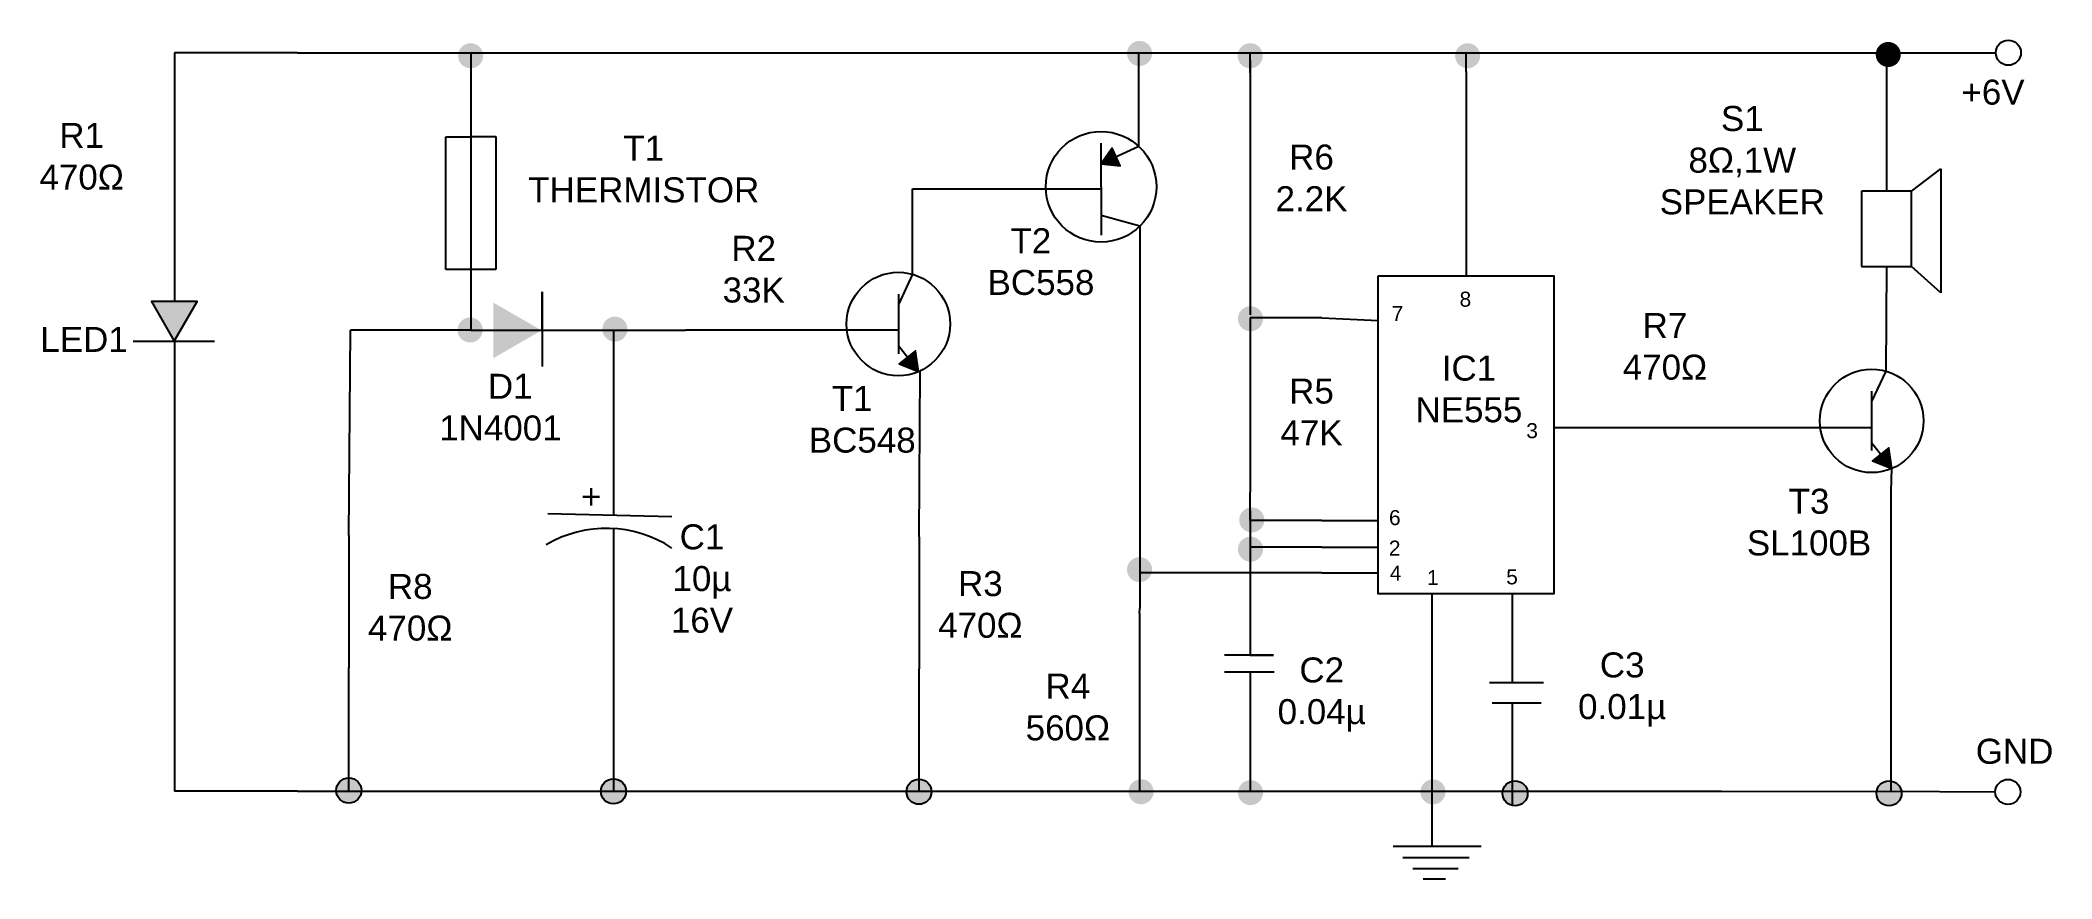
# Model space of a CAD drawing. Header units: inches. Extents: x 8.2 to 48.4, y 0.8 to 17.5.
import ezdxf

# ---------------------------------------------------------------- set-up
doc = ezdxf.new("R2010")
doc.units = ezdxf.units.IN
doc.header["$MEASUREMENT"] = 0
doc.styles.get("Standard").update_dxf_attribs({"font": 'arial.ttf'})
doc.linetypes.add('ZIGZAG', pattern='A,0.0001,-0.2,[131,ltypeshp.shx,S=0.2,R=0,X=-0.2,Y=0],-0.4,[131,ltypeshp.shx,S=0.2,R=180,X=0.2,Y=0],-0.2', length=0.8001)

msp = doc.modelspace()

# ---------------------------------------------------------------- hatches: boundary and pattern name
h = msp.add_hatch(color=7)
h.dxf.hatch_style = 1
h.paths.add_polyline_path([(16.582, 17.213), (17.084, 17.213, 1)])
h.paths.add_polyline_path([(16.833, 17.213), (16.582, 17.213, 0.414214), (16.833, 16.962)])
h.paths.add_polyline_path([(17.084, 17.213), (16.833, 17.213), (16.833, 16.962, 0.414214)])
h = msp.add_hatch(color=7)
h.dxf.hatch_style = 1
h.paths.add_polyline_path([(29.946, 17.259), (30.448, 17.259, 1)])
h.paths.add_polyline_path([(30.197, 17.259), (29.946, 17.259, 0.414214), (30.197, 17.008)])
h.paths.add_polyline_path([(30.448, 17.259), (30.197, 17.259), (30.197, 17.008, 0.414214)])
h = msp.add_hatch(color=7)
h.dxf.hatch_style = 1
h.paths.add_polyline_path([(32.157, 17.213), (32.659, 17.213, 1)])
h.paths.add_polyline_path([(32.408, 17.213), (32.157, 17.213, 0.414214), (32.408, 16.962)])
h.paths.add_polyline_path([(32.659, 17.213), (32.408, 17.213), (32.408, 16.962, 0.414214)])
h = msp.add_hatch(color=7)
h.dxf.hatch_style = 1
h.paths.add_polyline_path([(36.502, 17.213), (37.004, 17.213, 1)])
h.paths.add_polyline_path([(36.753, 17.213), (36.502, 17.213, 0.414214), (36.753, 16.962)])
h.paths.add_polyline_path([(37.004, 17.213), (36.753, 17.213), (36.753, 16.962, 0.414214)])
h = msp.add_hatch(color=7)
h.dxf.hatch_style = 1
h.paths.add_polyline_path([(44.906, 17.239), (45.407, 17.239, 1)])
h.paths.add_polyline_path([(45.156, 17.239), (44.906, 17.239, 0.414214), (45.156, 16.988)])
h.paths.add_polyline_path([(45.407, 17.239), (45.156, 17.239), (45.156, 16.988, 0.414214)])
at = {"true_color": 0xffffff}
h = msp.add_hatch(color=7, dxfattribs=at)
h.dxf.hatch_style = 1
h.paths.add_polyline_path([(29.65, 15.364), (29.428, 15.051), (29.73, 15.19)])
h.paths.add_polyline_path([(29.73, 15.19), (29.428, 15.051), (29.811, 15.015)])
h = msp.add_hatch(color=7, dxfattribs=at)
h.dxf.hatch_style = 1
h.paths.add_polyline_path([(11.37, 12.296), (10.455, 12.296), (10.912, 11.504)])
h = msp.add_hatch(color=7, dxfattribs=at)
h.dxf.hatch_style = 1
h.paths.add_polyline_path([(17.289, 11.166), (18.25, 11.721), (17.289, 12.275)])
h = msp.add_hatch(color=7)
h.dxf.hatch_style = 1
h.paths.add_polyline_path([(32.163, 11.954), (32.665, 11.954, 1)])
h.paths.add_polyline_path([(32.414, 11.954), (32.163, 11.954, 0.414214), (32.414, 11.703)])
h.paths.add_polyline_path([(32.665, 11.954), (32.414, 11.954), (32.414, 11.703, 0.414214)])
h = msp.add_hatch(color=7)
h.dxf.hatch_style = 1
h.paths.add_polyline_path([(16.572, 11.729), (17.074, 11.729, 1)])
h.paths.add_polyline_path([(16.823, 11.729), (16.572, 11.729, 0.414214), (16.823, 11.478)])
h.paths.add_polyline_path([(17.074, 11.729), (16.823, 11.729), (16.823, 11.478, 0.414214)])
h = msp.add_hatch(color=7)
h.dxf.hatch_style = 1
h.paths.add_polyline_path([(19.464, 11.746), (19.966, 11.746, 1)])
h.paths.add_polyline_path([(19.715, 11.746), (19.464, 11.746, 0.414214), (19.715, 11.495)])
h.paths.add_polyline_path([(19.966, 11.746), (19.715, 11.746), (19.715, 11.495, 0.414214)])
h = msp.add_hatch(color=256)
h.dxf.hatch_style = 1
h.paths.add_polyline_path([(25.558, 11.182), (25.394, 11.051), (25.781, 10.9)], flags=17)
h.paths.add_polyline_path([(25.72, 11.312), (25.394, 11.051), (25.784, 10.899)])
h = msp.add_hatch(color=7, dxfattribs=at)
h.dxf.hatch_style = 1
h.paths.add_polyline_path([(25.781, 10.9), (25.558, 11.182), (25.394, 11.051)])
h = msp.add_hatch(color=256)
h.dxf.hatch_style = 1
h.paths.add_polyline_path([(45.005, 9.245), (44.841, 9.113), (45.219, 8.966), (45.219, 8.974)])
h.paths.add_polyline_path([(45.168, 9.375), (45.005, 9.245), (45.228, 8.963), (45.231, 8.962)])
h = msp.add_hatch(color=7)
h.dxf.hatch_style = 1
h.paths.add_polyline_path([(32.189, 7.93), (32.691, 7.93, 1)])
h.paths.add_polyline_path([(32.44, 7.93), (32.189, 7.93, 0.414214), (32.44, 7.679)])
h.paths.add_polyline_path([(32.691, 7.93), (32.44, 7.93), (32.44, 7.679, 0.414214)])
h = msp.add_hatch(color=7)
h.dxf.hatch_style = 1
h.paths.add_polyline_path([(32.163, 7.345), (32.665, 7.345, 1)])
h.paths.add_polyline_path([(32.414, 7.345), (32.163, 7.345, 0.414214), (32.414, 7.094)])
h.paths.add_polyline_path([(32.665, 7.345), (32.414, 7.345), (32.414, 7.094, 0.414214)])
h = msp.add_hatch(color=7)
h.dxf.hatch_style = 1
h.paths.add_polyline_path([(29.946, 6.937), (30.448, 6.937, 1)])
h.paths.add_polyline_path([(30.197, 6.937), (29.946, 6.937, 0.414214), (30.197, 6.686)])
h.paths.add_polyline_path([(30.448, 6.937), (30.197, 6.937), (30.197, 6.686, 0.414214)])
h = msp.add_hatch(color=7)
h.dxf.hatch_style = 1
h.paths.add_polyline_path([(14.148, 2.519), (14.65, 2.519, 1)])
h.paths.add_polyline_path([(14.399, 2.519), (14.148, 2.519, 0.414214), (14.399, 2.268)])
h.paths.add_polyline_path([(14.65, 2.519), (14.399, 2.519), (14.399, 2.268, 0.414214)])
h = msp.add_hatch(color=7)
h.dxf.hatch_style = 1
h.paths.add_polyline_path([(19.435, 2.503), (19.937, 2.503, 1)])
h.paths.add_polyline_path([(19.686, 2.503), (19.435, 2.503, 0.414214), (19.686, 2.252)])
h.paths.add_polyline_path([(19.937, 2.503), (19.686, 2.503), (19.686, 2.252, 0.414214)])
h = msp.add_hatch(color=7)
h.dxf.hatch_style = 1
h.paths.add_polyline_path([(25.54, 2.495), (26.042, 2.495, 1)])
h.paths.add_polyline_path([(25.791, 2.495), (25.54, 2.495, 0.414214), (25.791, 2.244)])
h.paths.add_polyline_path([(26.042, 2.495), (25.791, 2.495), (25.791, 2.244, 0.414214)])
h = msp.add_hatch(color=7)
h.dxf.hatch_style = 1
h.paths.add_polyline_path([(29.977, 2.495), (30.479, 2.495, 1)])
h.paths.add_polyline_path([(30.228, 2.495), (29.977, 2.495, 0.414214), (30.228, 2.244)])
h.paths.add_polyline_path([(30.479, 2.495), (30.228, 2.495), (30.228, 2.244, 0.414214)])
h = msp.add_hatch(color=7)
h.dxf.hatch_style = 1
h.paths.add_polyline_path([(32.164, 2.476), (32.666, 2.476, 1)])
h.paths.add_polyline_path([(32.415, 2.476), (32.164, 2.476, 0.414214), (32.415, 2.225)])
h.paths.add_polyline_path([(32.666, 2.476), (32.415, 2.476), (32.415, 2.225, 0.414214)])
h = msp.add_hatch(color=7)
h.dxf.hatch_style = 1
h.paths.add_polyline_path([(35.809, 2.491), (36.311, 2.491, 1)])
h.paths.add_polyline_path([(36.06, 2.491), (35.809, 2.491, 0.414214), (36.06, 2.24)])
h.paths.add_polyline_path([(36.311, 2.491), (36.06, 2.491), (36.06, 2.24, 0.414214)])
h = msp.add_hatch(color=7)
h.dxf.hatch_style = 1
h.paths.add_polyline_path([(37.45, 2.463), (37.952, 2.463, 1)])
h.paths.add_polyline_path([(37.701, 2.463), (37.45, 2.463, 0.414214), (37.701, 2.213)])
h.paths.add_polyline_path([(37.952, 2.463), (37.701, 2.463), (37.701, 2.213, 0.414214)])
h = msp.add_hatch(color=7)
h.dxf.hatch_style = 1
h.paths.add_polyline_path([(44.921, 2.463), (45.423, 2.463, 1)])
h.paths.add_polyline_path([(45.172, 2.463), (44.921, 2.463, 0.414214), (45.172, 2.213)])
h.paths.add_polyline_path([(45.423, 2.463), (45.172, 2.463), (45.172, 2.213, 0.414214)])

# ---------------------------------------------------------------- linework, layer by layer
for p, q in [((10.913, 17.274), (10.913, 16.142)), ((13.375, 17.274), (10.913, 17.274)), ((13.375, 17.274), (40.375, 17.274)), ((16.837, 17.274), (16.837, 15.599)), ((30.184, 15.399), (30.184, 17.274)), ((32.407, 16.874), (32.407, 17.274)), ((32.407, 17.117), (32.407, 15.842)), ((36.72, 16.899), (36.72, 17.274)), ((40.375, 17.274), (42.039, 17.274)), ((41.505, 17.274), (45.12, 17.274)), ((45.12, 17.274), (45.12, 14.502)), ((45.12, 17.274), (47.306, 17.274)), ((16.337, 12.94), (16.337, 15.595)), ((16.337, 15.595), (16.837, 15.595)), ((16.837, 15.599), (17.337, 15.599)), ((17.337, 15.599), (17.337, 12.94)), ((29.428, 14.593), (29.428, 15.463)), ((30.184, 15.399), (29.428, 15.051)), ((45.62, 14.502), (46.208, 14.949)), ((46.208, 14.949), (46.208, 12.472)), ((25.664, 14.135), (25.664, 14.555)), ((25.664, 14.555), (27.203, 14.555)), ((27.203, 14.555), (29.428, 14.555)), ((29.428, 14.593), (29.428, 14.593)), ((29.428, 14.593), (29.428, 14.593)), ((29.428, 14.593), (29.428, 14.593)), ((29.428, 14.593), (29.428, 14.593)), ((29.428, 14.593), (29.428, 14.593)), ((29.428, 14.593), (29.428, 14.593)), ((29.428, 14.593), (29.428, 14.593)), ((29.428, 14.593), (29.428, 14.593)), ((29.428, 14.593), (29.428, 14.593)), ((29.428, 14.593), (29.428, 13.627)), ((45.12, 14.502), (44.62, 14.502)), ((44.62, 14.502), (44.62, 13.002)), ((45.62, 14.502), (45.12, 14.502)), ((45.62, 13.002), (45.62, 14.502)), ((25.664, 12.843), (25.664, 14.135)), ((30.203, 13.805), (29.428, 14.02)), ((30.203, 13.805), (30.203, 6.156)), ((10.913, 13.499), (10.913, 12.296)), ((16.837, 12.94), (16.337, 12.94)), ((17.337, 12.94), (16.837, 12.94)), ((16.837, 12.94), (16.837, 11.728)), ((32.407, 13.155), (32.407, 12.033)), ((44.62, 13.002), (45.12, 13.002)), ((45.12, 13.002), (45.111, 10.905)), ((45.12, 13.002), (45.62, 13.002)), ((46.208, 12.472), (45.62, 13.002)), ((18.262, 11.728), (18.262, 12.489)), ((18.262, 12.489), (18.262, 10.996)), ((25.664, 12.843), (25.378, 12.237)), ((38.472, 12.815), (38.472, 9.778)), ((25.378, 12.443), (25.378, 11.255)), ((14.4, 7.618), (14.432, 11.728)), ((16.837, 11.728), (14.432, 11.728)), ((16.837, 11.728), (19.687, 11.728)), ((19.687, 11.728), (19.687, 8.027)), ((19.687, 11.728), (21.128, 11.728)), ((23.843, 11.729), (25.378, 11.729)), ((33.837, 11.972), (32.407, 11.972)), ((32.407, 11.972), (32.407, 11.135)), ((33.837, 11.972), (34.968, 11.921)), ((10.09, 11.504), (11.716, 11.504)), ((10.913, 11.504), (10.913, 2.504)), ((25.784, 10.896), (25.378, 11.41)), ((25.791, 7.594), (25.817, 10.911)), ((45.111, 10.905), (44.825, 10.3)), ((44.825, 10.506), (44.825, 9.318)), ((38.472, 9.778), (39.337, 9.778)), ((42.047, 9.778), (44.823, 9.778)), ((45.231, 8.959), (44.825, 9.473)), ((45.217, 8.504), (45.231, 8.959)), ((32.407, 7.917), (32.407, 8.487)), ((45.217, 2.504), (45.217, 8.504)), ((18.374, 8.062), (20.854, 7.996)), ((32.407, 8.122), (32.407, 5.571)), ((19.687, 7.759), (19.686, 2.503)), ((33.837, 7.917), (32.407, 7.917)), ((33.837, 7.917), (34.968, 7.917)), ((33.837, 7.385), (32.407, 7.385)), ((33.837, 7.385), (34.968, 7.385)), ((30.515, 6.871), (30.203, 6.871)), ((33.837, 6.871), (30.515, 6.871)), ((33.837, 6.871), (34.968, 6.871)), ((36.04, 6.455), (36.04, 2.504)), ((37.639, 6.455), (37.639, 4.679)), ((30.199, 6.067), (30.203, 6.156)), ((32.875, 5.229), (31.898, 5.229)), ((32.407, 5.571), (32.407, 5.229)), ((32.407, 5.229), (32.875, 5.229)), ((14.399, 2.519), (14.399, 4.977)), ((25.791, 2.495), (25.791, 4.953)), ((31.898, 4.891), (32.885, 4.891)), ((32.407, 4.891), (32.407, 2.504)), ((32.885, 4.891), (32.885, 4.891)), ((37.189, 4.679), (38.268, 4.679)), ((37.245, 4.275), (38.22, 4.275)), ((37.643, 4.275), (37.643, 2.219)), ((30.199, 3.423), (30.199, 2.504)), ((13.374, 2.504), (10.913, 2.504)), ((13.374, 2.504), (40.374, 2.504)), ((36.04, 2.504), (36.04, 1.407)), ((40.374, 2.504), (41.823, 2.504)), ((41.505, 2.504), (45.42, 2.502)), ((45.073, 2.504), (47.296, 2.492)), ((35.262, 1.407), (37.021, 1.407)), ((35.461, 1.177), (36.784, 1.177)), ((35.658, 0.958), (36.565, 0.958)), ((35.863, 0.753), (36.309, 0.753))]:
    msp.add_line(p, q)
at = {"color": 0}
msp.add_line((36.72, 16.899), (36.72, 12.815), dxfattribs=at)
at = {"color": 7, "linetype": 'ZIGZAG'}
for p, q in [((10.913, 16.142), (10.913, 13.499)), ((16.835, 15.593), (16.835, 12.95)), ((14.4, 7.618), (14.4, 4.975)), ((25.791, 7.594), (25.791, 4.951)), ((30.199, 6.067), (30.199, 3.423))]:
    msp.add_line(p, q, dxfattribs=at)
at = {"linetype": 'ZIGZAG'}
for p, q in [((32.407, 15.842), (32.407, 13.155)), ((21.133, 11.729), (23.843, 11.729)), ((32.407, 11.208), (32.407, 8.487)), ((39.337, 9.778), (42.047, 9.778))]:
    msp.add_line(p, q, dxfattribs=at)
for points in [[(29.428, 15.051), (29.811, 15.015), (29.65, 15.364)], [(34.968, 12.815), (38.472, 12.815), (38.472, 6.455), (34.968, 6.455)], [(10.912, 11.504), (11.37, 12.296), (10.455, 12.296)], [(25.784, 10.899), (25.72, 11.312), (25.394, 11.051)], [(45.231, 8.962), (45.168, 9.375), (44.841, 9.113)]]:
    msp.add_lwpolyline(points, close=True)
at = {"color": 7}
for centre in [(47.557, 17.274), (14.399, 2.519), (19.686, 2.503), (25.791, 2.495), (37.701, 2.463), (45.172, 2.463), (47.547, 2.491)]:
    msp.add_circle(centre, 0.251, dxfattribs=at)
for centre, radius in [((29.428, 14.593), 1.105), ((25.378, 11.848), 1.035), ((44.825, 9.911), 1.035)]:
    msp.add_circle(centre, radius)
msp.add_arc((19.545, 5.395), 2.368, 56.4394, 120.5479)

# ---------------------------------------------------------------- texts
at = {"attachment_point": 1}
for s, width, insert, char_height in [('+6V', 2.36319, (46.619, 16.736), 0.5), ('\\pxqc;S1\\P8Ω,1W^JSPEAKER', 2.16879, (41.156, 16.209), 0.5), ('\\pxqc;R1\\P470Ω', 2.45194, (7.835, 15.871), 0.5), ('\\pxqc;T1\\PTHERMISTOR', 2.45194, (19.065, 15.615), 0.5), ('\\pxqc;R6\\P2.2K', 2.45194, (32.407, 15.438), 0.5), ('\\pxqc;T2\\P\\pq*;BC558', 1.73136, (27.16, 13.764), 0.5), ('\\pxqc;R2\\P33K', 2.45194, (21.262, 13.612), 0.5), ('8', 1.19932, (36.591, 12.495), 0.3), ('7', 0.68805, (35.235, 12.209), 0.3), ('\\pxqc;R7\\P470Ω', 2.45194, (39.469, 12.069), 0.5), ('LED1', 2.8789, (8.234, 11.791), 0.5), ('\\pxqc;D1\\P\\pq*;1N4001', 2.84051, (16.204, 10.853), 0.5), ('\\pxqc;IC1\\PNE555', 2.29203, (35.632, 11.217), 0.5), ('\\pxqc;T1\\P\\pq*;BC548', 1.73136, (23.589, 10.61), 0.5), ('\\pxqc;R5\\P47K', 2.45194, (32.407, 10.758), 0.5), ('3', 0.54831, (37.924, 9.866), 0.3), ('+', 1.28996, (19.037, 8.651), 0.5), ('\\pxqc;T3\\PSL100B', 2.61185, (42.268, 8.554), 0.5), ('6', 0.84795, (35.181, 8.127), 0.3), ('\\pxqc;C1\\P10µ\\P16V', 2.26113, (20.324, 7.842), 0.5), ('2', 0.52814, (35.178, 7.517), 0.3), ('\\pxqc;R8\\P470Ω', 2.45194, (14.4, 6.851), 0.5), ('\\pxqc;R3\\P470Ω', 2.45194, (25.791, 6.907), 0.5), ('4', 0.7147, (35.197, 7.019), 0.3), ('1', 0.66629, (35.94, 6.927), 0.3), ('5', 0.8795, (37.523, 6.942), 0.3), ('\\pxqc;C3\\P0.01µ', 2.26113, (38.71, 5.281), 0.5), ('\\pxqc;R4\\P560Ω', 2.45194, (27.539, 4.856), 0.5), ('\\pxqc;C2\\P0.04µ', 2.26113, (32.707, 5.18), 0.5), ('GND', 1.68799, (46.905, 3.554), 0.5)]:
    msp.add_mtext_dynamic_manual_height_columns(s, width=width, gutter_width=1, heights=[0], dxfattribs=dict(at, insert=insert, char_height=char_height))

doc.saveas('drawing.dxf')
